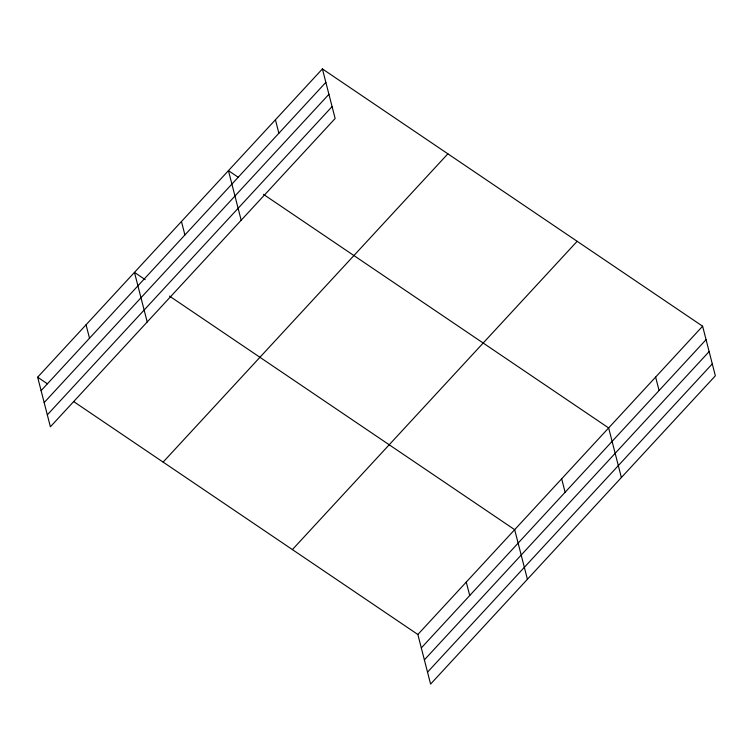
<?xml version="1.0" encoding="UTF-8"?>
<svg xmlns="http://www.w3.org/2000/svg" width="753" height="753" viewBox="0 0 753 753"><rect width="100%" height="100%" fill="white"/><g stroke="black" fill="none" stroke-linecap="round" stroke-linejoin="round"><path stroke-width="1.13" d="M322.406 68.918L335.141 118.503L50.385 426.791L37.65 377.197L322.406 68.918L702.615 326.209L715.35 375.803L430.594 684.082L417.859 634.497L73.634 401.547M41.104 390.638L325.861 82.359M44.163 402.573L328.929 94.285M47.317 414.856L332.082 106.578M163.119 462.107L447.875 153.819M292.39 549.586L577.146 241.308M417.859 634.497L702.615 326.209M421.313 647.938L706.069 339.659M424.372 659.873L709.128 351.585M427.525 672.156L712.291 363.878M238.164 177.228L228.441 170.649L241.176 220.234M263.456 194.34L608.65 427.949L621.376 477.534M145.169 279.617L134.467 272.379L147.202 321.973M169.481 296.08L514.675 529.679L527.411 579.273M37.65 377.197L47.373 383.776M655.628 377.084L659.082 390.525M561.663 478.814L565.117 492.255M466.267 582.088L469.721 595.529M275.429 119.783L278.874 133.225M181.454 221.514L184.909 234.955M86.058 324.788L89.513 338.238"/></g></svg>
